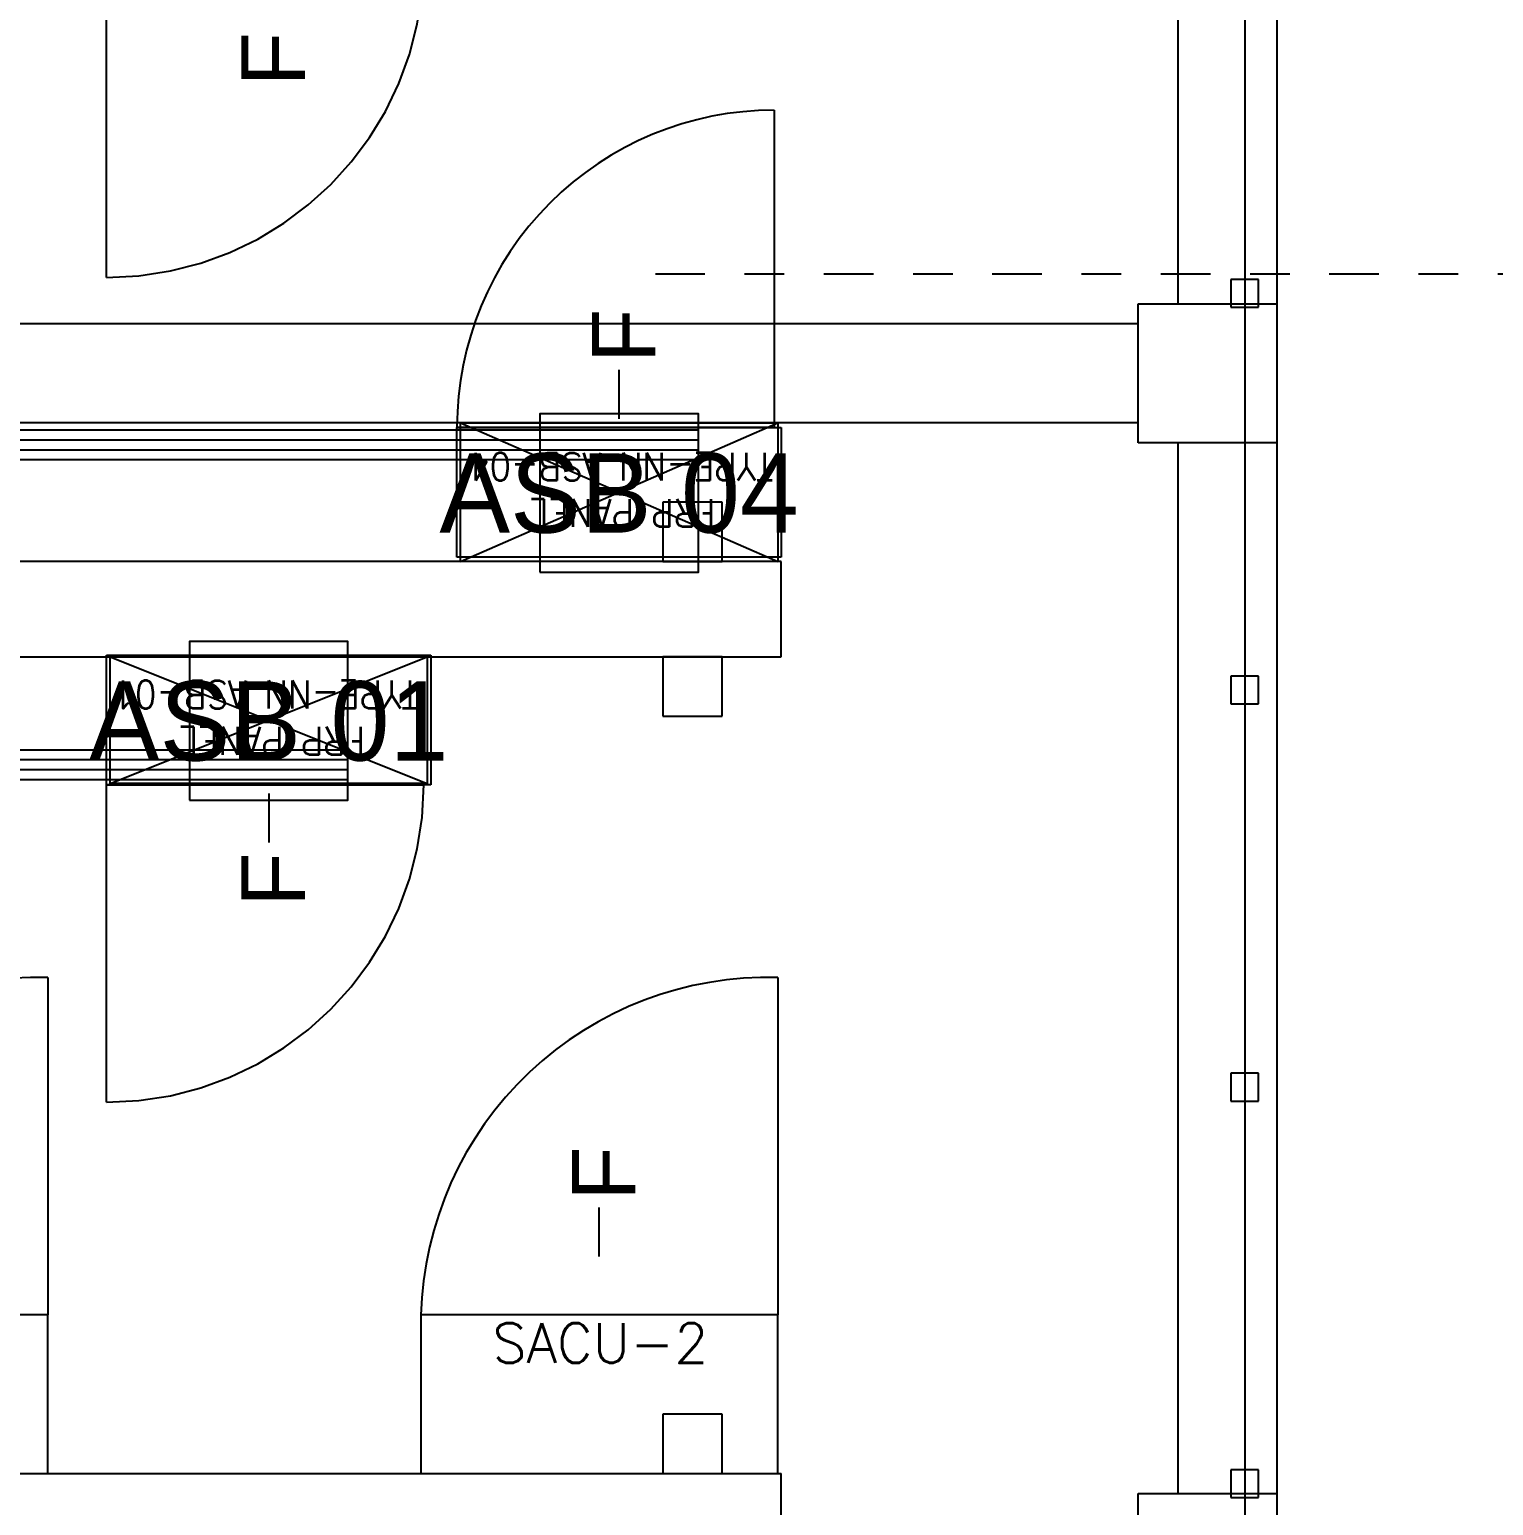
# Model space of a CAD drawing. Header units: metres. Extents: x 532315 to 532639, y 2674917 to 2675304.
# Drawn here: x 532470.621 to 532474.314, y 2675115.169 to 2675118.891 of the extents above; entities that cross this region are included whole.
import ezdxf
from ezdxf.enums import TextEntityAlignment as Align

# ---------------------------------------------------------------- set-up
doc = ezdxf.new("R2010")
doc.units = ezdxf.units.M
doc.header["$MEASUREMENT"] = 0
for name, pattern in [('CENTER', [2, 1.25, -0.25, 0.25, -0.25]), ('DASHED', [0.75, 0.5, -0.25]), ('HIDDEN', [0.375, 0.25, -0.125]), ('PHANTOM', [63.5, 31.75, -6.35, 6.35, -6.35, 6.35, -6.35])]:
    doc.linetypes.add(name, pattern=pattern)
for name, color, linetype in [('1', 5, 'Continuous'), ('IDT', 7, 'Continuous'), ('LT Cable(AG) INV to LT Panel BL-11', 2, 'Continuous')]:
    doc.layers.add(name, color=color, linetype=linetype)
doc.styles.add('Arial', font='arial.ttf')
doc.styles.add('RomanS', font='romans.shx')
doc.styles.get("Standard").update_dxf_attribs({"font": 'Adani Regular.ttf'})

# ---------------------------------------------------------------- blocks, each defined once
blk = doc.blocks.new('ASB')
at = {"layer": '1', "color": 5}
blk.add_lwpolyline([(-0.2, -0.2), (0.2, -0.2), (0.2, 0.2), (-0.2, 0.2)], close=True, dxfattribs=at)
at = {"layer": '1', "color": 7}
blk.add_attdef('ID', text='', height=0.2, dxfattribs=at).set_placement((0, 0), align=Align.MIDDLE_CENTER)
blk = doc.blocks.new('IDT')
at = {"layer": 'IDT', "color": 8, "linetype": 'PHANTOM', "ltscale": 0.25}
blk.add_line((25.6331, 9.1603), (25.6331, 16.0353), dxfattribs=at)
at = {"layer": 'IDT', "color": 8}
for p, q in [((25.552, 15.0601), (25.552, 15.4101)), ((25.902, 15.4101), (25.902, 15.0601)), ((25.902, 15.0601), (25.552, 15.0601)), ((25.552, 12.4101), (25.552, 15.0601)), ((25.5981, 15.0703), (25.5981, 15.0003)), ((25.6681, 15.0703), (25.5981, 15.0703)), ((25.6681, 15.0003), (25.6681, 15.0703)), ((25.802, 12.4101), (25.802, 15.0601)), ((32.6992, 15.0097), (26.802, 15.0097)), ((26.951, 15.0097), (26.951, 14.8597)), ((27.101, 15.0097), (26.951, 15.0097)), ((27.101, 14.8597), (27.101, 15.0097)), ((25.5981, 15.0003), (25.6681, 15.0003)), ((26.951, 14.8597), (27.101, 14.8597)), ((25.5981, 14.0703), (25.5981, 14.0003)), ((25.6681, 14.0703), (25.5981, 14.0703)), ((25.6681, 14.0003), (25.6681, 14.0703)), ((25.5981, 14.0003), (25.6681, 14.0003)), ((27.686, 13.2732), (28.504, 13.2732)), ((27.686, 12.9462), (27.686, 13.2732)), ((27.695, 12.9497), (27.695, 13.2697)), ((27.695, 13.2697), (28.495, 13.2697)), ((28.495, 13.2697), (27.695, 12.9497)), ((28.495, 12.9497), (27.695, 13.2697)), ((28.495, 13.2697), (28.495, 12.9497)), ((28.504, 13.2732), (28.504, 12.9462)), ((25.5981, 13.0685), (25.5981, 12.9985)), ((25.6681, 13.0685), (25.5981, 13.0685)), ((25.6681, 12.9985), (25.6681, 13.0685)), ((26.951, 13.0997), (26.951, 12.9497)), ((27.101, 13.0997), (26.951, 13.0997)), ((27.101, 12.9497), (27.101, 13.0997)), ((25.5981, 12.9985), (25.6681, 12.9985)), ((32.6992, 12.9497), (26.802, 12.9497)), ((26.951, 12.9497), (27.101, 12.9497)), ((28.504, 12.9462), (27.686, 12.9462)), ((28.495, 12.9497), (27.695, 12.9497)), ((26.802, 12.7097), (32.6992, 12.7097)), ((26.802, 12.6984), (27.62, 12.6984)), ((26.802, 12.3714), (26.802, 12.6984)), ((26.811, 12.3601), (26.811, 12.7097)), ((26.811, 12.7097), (27.611, 12.7097)), ((27.611, 12.7097), (26.811, 12.3601)), ((27.611, 12.3601), (26.811, 12.7097)), ((26.951, 12.7097), (26.951, 12.5597)), ((27.101, 12.7097), (26.951, 12.7097)), ((27.101, 12.5597), (27.101, 12.7097)), ((27.611, 12.7097), (27.611, 12.3601)), ((27.62, 12.6984), (27.62, 12.3714)), ((26.951, 12.5597), (27.101, 12.5597)), ((25.552, 12.0601), (25.552, 12.4101)), ((25.552, 12.4101), (25.902, 12.4101)), ((25.902, 12.4101), (25.902, 12.0601)), ((25.902, 12.3601), (29.552, 12.3601)), ((27.62, 12.3714), (26.802, 12.3714)), ((27.611, 12.3601), (26.811, 12.3601)), ((25.902, 12.1101), (29.552, 12.1101)), ((25.902, 12.0601), (25.552, 12.0601)), ((25.552, 9.4101), (25.552, 12.0601)), ((25.5981, 12.0685), (25.5981, 11.9985)), ((25.6681, 12.0685), (25.5981, 12.0685)), ((25.6681, 11.9985), (25.6681, 12.0685)), ((25.802, 9.4101), (25.802, 12.0601)), ((25.5981, 11.9985), (25.6681, 11.9985))]:
    blk.add_line(p, q, dxfattribs=at)
at = {"layer": 'IDT', "color": 8, "linetype": 'HIDDEN', "ltscale": 2.5}
for p, q in [((26.802, 15.2497), (26.802, 15.0097)), ((26.802, 12.9497), (26.802, 12.7097))]:
    blk.add_line(p, q, dxfattribs=at)
at = {"layer": 'IDT', "color": 7}
for p, q in [((27.711, 15.0097), (26.811, 15.0097)), ((26.811, 15.0097), (26.811, 14.6097)), ((27.711, 14.6097), (27.711, 15.0097)), ((29.552, 15.0097), (28.652, 15.0097)), ((28.652, 15.0097), (28.652, 14.6097)), ((26.811, 14.6097), (27.711, 14.6097)), ((28.652, 14.6097), (29.552, 14.6097)), ((27.261, 14.4621), (27.261, 14.4109)), ((27.261, 14.4109), (27.261, 14.3384)), ((28.095, 13.3458), (28.095, 13.4183)), ((28.095, 13.2947), (28.095, 13.3458)), ((27.686, 13.2732), (28.504, 13.2732)), ((27.686, 12.9462), (27.686, 13.2732)), ((28.504, 13.2732), (28.504, 12.9462)), ((28.504, 12.9462), (27.686, 12.9462)), ((26.802, 12.6984), (27.62, 12.6984)), ((26.802, 12.3714), (26.802, 12.6984)), ((27.62, 12.6984), (27.62, 12.3714)), ((27.62, 12.3714), (26.802, 12.3714)), ((27.211, 12.3497), (27.211, 12.2985)), ((27.211, 12.2985), (27.211, 12.226))]:
    blk.add_line(p, q, dxfattribs=at)
at = {"layer": 'IDT', "color": 8, "linetype": 'DASHED', "ltscale": 5}
for p, q in [((26.811, 13.7589), (26.811, 14.6097)), ((26.811, 14.6097), (27.711, 14.6097)), ((28.652, 13.7589), (28.652, 14.6097)), ((28.652, 14.6097), (29.552, 14.6097)), ((28.504, 14.0732), (28.504, 13.2732)), ((28.4602, 13.2732), (27.704, 13.2732)), ((28.504, 13.2732), (28.4602, 13.2732)), ((26.82, 11.5714), (26.82, 12.3714)), ((26.82, 12.3714), (26.8639, 12.3714)), ((26.8639, 12.3714), (27.62, 12.3714)), ((28.504, 11.9932), (28.504, 11.1932))]:
    blk.add_line(p, q, dxfattribs=at)
at = {"layer": 'IDT', "color": 8, "linetype": 'CENTER', "ltscale": 0.1}
blk.add_line((12.5447, 11.9854), (27.1642, 11.9854), dxfattribs=at)
at = {"layer": 'IDT', "color": 8, "linetype": 'DASHED', "ltscale": 5}
for centre, radius, start, end in [((26.8361, 14.6339), 0.8753, 268.3615, 358.4192), ((28.6771, 14.6339), 0.8753, 268.3615, 358.4192), ((28.504, 13.2732), 0.8, 90, 180), ((26.82, 12.3714), 0.8, 270, 0), ((28.504, 11.1932), 0.8, 90, 180)]:
    blk.add_arc(centre, radius, start, end, dxfattribs=at)
at = {"layer": 'IDT', "color": 7, "ltscale": 0.1, "style": 'RomanS'}
blk.add_text('SACU-2', height=0.1, rotation=180, dxfattribs=at).set_placement((27.5305, 14.7306))
at = {"layer": 'IDT', "color": 7, "style": 'Arial'}
for p in [(27.1698, 14.3212), (28.0038, 13.5801), (27.1198, 12.2089), (28.0038, 11.511)]:
    blk.add_text('F', height=0.16, rotation=270, dxfattribs=at).set_placement(p)
at = {"layer": 'IDT', "color": 7, "style": 'RomanS', "width": 0.9}
for s, p in [('FRP PANEL', (27.8518, 13.1269)), ('TYPE-NN ASB-01', (27.7167, 13.0102)), ('FRP PANEL', (26.9678, 12.5521)), ('TYPE-NN ASB-04', (26.8222, 12.4354))]:
    blk.add_text(s, height=0.07, dxfattribs=at).set_placement(p)

msp = doc.modelspace()

# ---------------------------------------------------------------- linework, layer by layer
at = {"layer": 'LT Cable(AG) INV to LT Panel BL-11'}
for points in [[(532472.3083, 2675117.8553), (532466.5952, 2675117.8553, -0.111025), (532466.21, 2675117.9419), (532464.4817, 2675118.7604, 0.042157), (532464.3307, 2675118.7731), (532458.274, 2675118.7731, 0.41447), (532457.374, 2675117.8723), (532457.3934, 2675095.7245, 0.021427), (532457.3968, 2675095.6475), (532457.4401, 2675095.1487, -0.021647), (532457.4434, 2675095.0709), (532457.4434, 2675079.8772, -0.414214), (532456.5434, 2675078.9772), (532381.9816, 2675078.9772, -0.414214), (532381.0816, 2675079.8772), (532381.0816, 2675080.1898)], [(532472.3083, 2675117.8803), (532466.5985, 2675117.8803, -0.110957), (532466.2135, 2675117.9668), (532464.4838, 2675118.7854, 0.042157), (532464.3328, 2675118.7981), (532458.249, 2675118.7981, 0.41447), (532457.349, 2675117.8973), (532457.3684, 2675095.7234, 0.021427), (532457.3718, 2675095.6464), (532457.4151, 2675095.1476, -0.021647), (532457.4184, 2675095.0698), (532457.4184, 2675079.9022, -0.414214), (532456.5184, 2675079.0022), (532446.7656, 2675079.0022, -0.414214), (532445.8656, 2675079.9022), (532445.8656, 2675080.1898)], [(532472.3083, 2675117.8303), (532466.5919, 2675117.8303, -0.111093), (532466.2064, 2675117.917), (532464.4796, 2675118.7354, 0.042157), (532464.3286, 2675118.7481), (532458.299, 2675118.7481, 0.41447), (532457.399, 2675117.8473), (532457.4184, 2675095.7256, 0.021427), (532457.4218, 2675095.6486), (532457.4651, 2675095.1498, -0.021647), (532457.4684, 2675095.072), (532457.4684, 2675057.3522, -0.414214), (532456.5684, 2675056.4522), (532446.7656, 2675056.4522, -0.414214), (532445.8656, 2675057.3522), (532445.8656, 2675057.6898)], [(532472.3083, 2675117.8053), (532466.5885, 2675117.8053, -0.111161), (532466.2029, 2675117.8921), (532464.4774, 2675118.7104, 0.042157), (532464.3265, 2675118.7231), (532458.324, 2675118.7231, 0.41447), (532457.424, 2675117.8223), (532457.4434, 2675095.7267, 0.021427), (532457.4468, 2675095.6497), (532457.4901, 2675095.1509, -0.021647), (532457.4934, 2675095.073), (532457.4934, 2675057.3272, -0.414214), (532456.5934, 2675056.4272), (532381.9816, 2675056.4272, -0.414214), (532381.0816, 2675057.3272), (532381.0816, 2675057.6898)]]:
    msp.add_lwpolyline(points, format="xyb", dxfattribs=at)
at = {"layer": 'LT Cable(AG) INV to LT Panel BL-11', "color": 5}
for points in [[(532471.4243, 2675117.0737), (532465.7122, 2675117.0737, 0.078431), (532465.435, 2675117.0299), (532464.5453, 2675116.7419, -0.078431), (532464.2681, 2675116.6981), (532461.2992, 2675116.6981, 0.414494), (532460.3992, 2675115.7973), (532460.4183, 2675095.8543, 0.08349), (532460.4681, 2675095.56), (532460.5687, 2675095.2702, -0.083731), (532460.6184, 2675094.9751), (532460.6184, 2675057.3522, 0.414214), (532461.5184, 2675056.4522), (532571.157, 2675056.4522, 0.414214), (532572.057, 2675057.3522), (532572.057, 2675057.6898)], [(532471.4243, 2675117.0487), (532465.7162, 2675117.0487, 0.078431), (532465.439, 2675117.0049), (532464.5492, 2675116.7169, -0.078431), (532464.272, 2675116.6731), (532461.3242, 2675116.6731, 0.414494), (532460.4242, 2675115.7723), (532460.4433, 2675095.8585, 0.08349), (532460.4931, 2675095.5642), (532460.5937, 2675095.2744, -0.083731), (532460.6434, 2675094.9793), (532460.6434, 2675057.3772, 0.414214), (532461.5434, 2675056.4772), (532506.373, 2675056.4772, 0.414214), (532507.273, 2675057.3772), (532507.273, 2675057.6898)], [(532471.4243, 2675117.0237), (532465.7201, 2675117.0237, 0.078431), (532465.4429, 2675116.9799), (532464.5532, 2675116.6919, -0.078431), (532464.276, 2675116.6481), (532461.3493, 2675116.6481, 0.414494), (532460.4493, 2675115.7473), (532460.4683, 2675095.8628, 0.08349), (532460.5181, 2675095.5685), (532460.6187, 2675095.2786, -0.083731), (532460.6684, 2675094.9835), (532460.6684, 2675079.9022, 0.414214), (532461.5684, 2675079.0022), (532571.157, 2675079.0022, 0.414214), (532572.057, 2675079.9022), (532572.057, 2675080.1898)], [(532471.4243, 2675116.9987), (532465.7241, 2675116.9987, 0.078431), (532465.4469, 2675116.9549), (532464.5571, 2675116.6669, -0.078431), (532464.2799, 2675116.6231), (532461.3743, 2675116.6231, 0.414494), (532460.4743, 2675115.7223), (532460.4933, 2675095.867, 0.08349), (532460.543, 2675095.5727), (532460.6437, 2675095.2829, -0.083731), (532460.6934, 2675094.9877), (532460.6934, 2675079.9272, 0.414214), (532461.5934, 2675079.0272), (532506.373, 2675079.0272, 0.414214), (532507.273, 2675079.9272), (532507.273, 2675080.1898)]]:
    msp.add_lwpolyline(points, format="xyb", dxfattribs=at)

# ---------------------------------------------------------------- block references
at = {"layer": '1'}
for p, values in [((532472.1083, 2675117.722), {'ID': 'ASB 04'}), ((532471.2243, 2675117.1472), {'ID': 'ASB 01'})]:
    msp.add_blockref('ASB', p, dxfattribs=at).add_auto_attribs(values)
at = {"layer": 'IDT', "color": 8, "rotation": 180}
msp.add_blockref('IDT', (532499.3193, 2675130.2589), dxfattribs=at)

doc.saveas('drawing.dxf')
